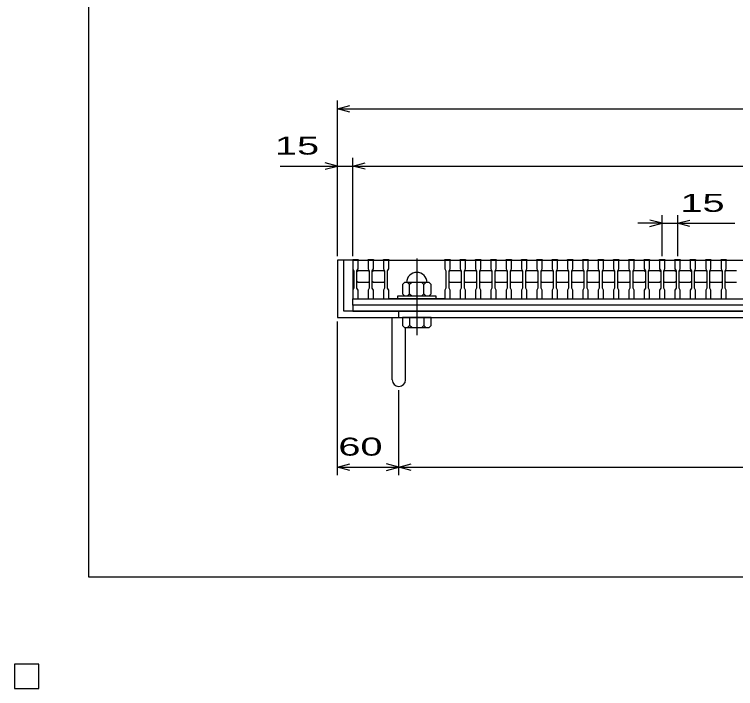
# Model space of a CAD drawing. Units: millimetres, scale not verified. Extents: x -1456 to 1385, y -1026 to 843.
# Drawn here: x -1456 to -751, y -1026 to -367 of the extents above; entities that cross this region are included whole.
import ezdxf
from ezdxf.enums import TextEntityAlignment as Align

# ---------------------------------------------------------------- set-up
doc = ezdxf.new("R2010")
doc.units = ezdxf.units.MM
doc.header["$LTSCALE"] = 8
doc.linetypes.add('CHAIN', pattern=[18.5, 12, -1.5, 3.5, -1.5])
for name, color, linetype, lineweight in [('0_2', 150, 'Continuous', 25), ('16', 3, 'Continuous', 25), ('19', 6, 'Continuous', 25), ('22', 4, 'Continuous', 25)]:
    doc.layers.add(name, color=color, linetype=linetype, lineweight=lineweight)
doc.styles.add('ベクトル', font='')
doc.styles.get('ベクトル').set_extended_font_data('ベクトル')

msp = doc.modelspace()

# ---------------------------------------------------------------- linework, layer by layer
at = {"layer": '0_2'}
for p, q in [((-1383.2, -917.2), (-1383.2, 842.8)), ((1384.8, -917.2), (-1383.2, -917.2))]:
    msp.add_line(p, q, dxfattribs=at)
at = {"layer": '16'}
for p, q in [((-1125, -607), (-1125, -606.3)), ((-1125, -606.3), (-1120, -606.3)), ((-1120, -606.3), (-1120, -607)), ((-1110, -607), (-1110, -606.3)), ((-1110, -606.3), (-1105, -606.3)), ((-1105, -606.3), (-1105, -607)), ((-1095, -607), (-1095, -606.3)), ((-1095, -606.3), (-1090, -606.3)), ((-1090, -606.3), (-1090, -607)), ((-1035, -607), (-1035, -606.3)), ((-1035, -606.3), (-1030, -606.3)), ((-1030, -606.3), (-1030, -607)), ((-1020, -607), (-1020, -606.3)), ((-1020, -606.3), (-1015, -606.3)), ((-1015, -606.3), (-1015, -607)), ((-1005, -607), (-1005, -606.3)), ((-1005, -606.3), (-1000, -606.3)), ((-1000, -606.3), (-1000, -607)), ((-990, -607), (-990, -606.3)), ((-990, -606.3), (-985, -606.3)), ((-985, -606.3), (-985, -607)), ((-975, -607), (-975, -606.3)), ((-975, -606.3), (-970, -606.3)), ((-970, -606.3), (-970, -607)), ((-960, -607), (-960, -606.3)), ((-960, -606.3), (-955, -606.3)), ((-955, -606.3), (-955, -607)), ((-945, -607), (-945, -606.3)), ((-945, -606.3), (-940, -606.3)), ((-940, -606.3), (-940, -607)), ((-930, -607), (-930, -606.3)), ((-930, -606.3), (-925, -606.3)), ((-925, -606.3), (-925, -607)), ((-915, -607), (-915, -606.3)), ((-915, -606.3), (-910, -606.3)), ((-910, -606.3), (-910, -607)), ((-900, -607), (-900, -606.3)), ((-900, -606.3), (-895, -606.3)), ((-895, -606.3), (-895, -607)), ((-885, -607), (-885, -606.3)), ((-885, -606.3), (-880, -606.3)), ((-880, -606.3), (-880, -607)), ((-870, -607), (-870, -606.3)), ((-870, -606.3), (-865, -606.3)), ((-865, -606.3), (-865, -607)), ((-855, -607), (-855, -606.3)), ((-855, -606.3), (-850, -606.3)), ((-850, -606.3), (-850, -607)), ((-840, -607), (-840, -606.3)), ((-840, -606.3), (-835, -606.3)), ((-835, -606.3), (-835, -607)), ((-825, -607), (-825, -606.3)), ((-825, -606.3), (-820, -606.3)), ((-820, -606.3), (-820, -607)), ((-810, -607), (-810, -606.3)), ((-810, -606.3), (-805, -606.3)), ((-805, -606.3), (-805, -607)), ((-795, -607), (-795, -606.3)), ((-795, -606.3), (-790, -606.3)), ((-790, -606.3), (-790, -607)), ((-780, -607), (-780, -606.3)), ((-780, -606.3), (-775, -606.3)), ((-775, -606.3), (-775, -607)), ((-765, -607), (-765, -606.3)), ((-765, -606.3), (-760, -606.3)), ((-760, -606.3), (-760, -607)), ((-1125, -607), (-1125, -615.5)), ((-1120, -607), (-1125, -607)), ((-1125, -607), (-1125, -645)), ((-1125, -607), (-235, -607)), ((-1120, -615.5), (-1120, -607)), ((-1110, -607), (-1110, -615.5)), ((-1105, -607), (-1110, -607)), ((-1105, -615.5), (-1105, -607)), ((-1095, -607), (-1095, -615.5)), ((-1090, -607), (-1095, -607)), ((-1090, -615.5), (-1090, -607)), ((-1090, -607), (-1035, -607)), ((-1035, -607), (-1035, -615.5)), ((-1030, -607), (-1035, -607)), ((-1030, -615.5), (-1030, -607)), ((-1020, -607), (-1020, -615.5)), ((-1015, -607), (-1020, -607)), ((-1015, -615.5), (-1015, -607)), ((-1005, -607), (-1005, -615.5)), ((-1000, -607), (-1005, -607)), ((-1000, -615.5), (-1000, -607)), ((-990, -607), (-990, -615.5)), ((-985, -607), (-990, -607)), ((-985, -615.5), (-985, -607)), ((-975, -607), (-975, -615.5)), ((-970, -607), (-975, -607)), ((-970, -615.5), (-970, -607)), ((-960, -607), (-960, -615.5)), ((-955, -607), (-960, -607)), ((-955, -615.5), (-955, -607)), ((-945, -607), (-945, -615.5)), ((-940, -607), (-945, -607)), ((-940, -615.5), (-940, -607)), ((-930, -607), (-930, -615.5)), ((-925, -607), (-930, -607)), ((-925, -615.5), (-925, -607)), ((-915, -607), (-915, -615.5)), ((-910, -607), (-915, -607)), ((-910, -615.5), (-910, -607)), ((-900, -607), (-900, -615.5)), ((-895, -607), (-900, -607)), ((-895, -615.5), (-895, -607)), ((-885, -607), (-885, -615.5)), ((-880, -607), (-885, -607)), ((-880, -615.5), (-880, -607)), ((-870, -607), (-870, -615.5)), ((-865, -607), (-870, -607)), ((-865, -615.5), (-865, -607)), ((-855, -607), (-855, -615.5)), ((-850, -607), (-855, -607)), ((-850, -615.5), (-850, -607)), ((-840, -607), (-840, -615.5)), ((-835, -607), (-840, -607)), ((-835, -615.5), (-835, -607)), ((-825, -607), (-825, -615.5)), ((-820, -607), (-825, -607)), ((-820, -615.5), (-820, -607)), ((-810, -607), (-810, -615.5)), ((-805, -607), (-810, -607)), ((-805, -615.5), (-805, -607)), ((-795, -607), (-795, -615.5)), ((-790, -607), (-795, -607)), ((-790, -615.5), (-790, -607)), ((-780, -607), (-780, -615.5)), ((-775, -607), (-780, -607)), ((-775, -615.5), (-775, -607)), ((-765, -607), (-765, -615.5)), ((-760, -607), (-765, -607)), ((-760, -615.5), (-760, -607)), ((-1125, -615.5), (-1124, -617.5)), ((-1124, -617.5), (-1124, -634.5)), ((-1121, -617.5), (-1120, -615.5)), ((-1121, -618), (-1120, -617)), ((-1121, -634.5), (-1121, -617.5)), ((-1120, -617), (-1110, -617)), ((-1110, -615.5), (-1109, -617.5)), ((-1110, -617), (-1109, -618)), ((-1109, -617.5), (-1109, -634.5)), ((-1106, -617.5), (-1105, -615.5)), ((-1106, -618), (-1105, -617)), ((-1106, -634.5), (-1106, -617.5)), ((-1105, -617), (-1095, -617)), ((-1095, -615.5), (-1094, -617.5)), ((-1095, -617), (-1094, -618)), ((-1094, -617.5), (-1094, -634.5)), ((-1091, -617.5), (-1090, -615.5)), ((-1091, -634.5), (-1091, -617.5)), ((-1035, -615.5), (-1034, -617.5)), ((-1034, -617.5), (-1034, -634.5)), ((-1031, -617.5), (-1030, -615.5)), ((-1031, -618), (-1030, -617)), ((-1031, -634.5), (-1031, -617.5)), ((-1030, -617), (-1020, -617)), ((-1020, -615.5), (-1019, -617.5)), ((-1020, -617), (-1019, -618)), ((-1019, -617.5), (-1019, -634.5)), ((-1016, -617.5), (-1015, -615.5)), ((-1016, -618), (-1015, -617)), ((-1016, -634.5), (-1016, -617.5)), ((-1015, -617), (-1005, -617)), ((-1005, -615.5), (-1004, -617.5)), ((-1005, -617), (-1004, -618)), ((-1004, -617.5), (-1004, -634.5)), ((-1001, -617.5), (-1000, -615.5)), ((-1001, -618), (-1000, -617)), ((-1001, -634.5), (-1001, -617.5)), ((-1000, -617), (-990, -617)), ((-990, -615.5), (-989, -617.5)), ((-990, -617), (-989, -618)), ((-989, -617.5), (-989, -634.5)), ((-986, -617.5), (-985, -615.5)), ((-986, -618), (-985, -617)), ((-986, -634.5), (-986, -617.5)), ((-985, -617), (-975, -617)), ((-975, -615.5), (-974, -617.5)), ((-975, -617), (-974, -618)), ((-974, -617.5), (-974, -634.5)), ((-971, -617.5), (-970, -615.5)), ((-971, -618), (-970, -617)), ((-971, -634.5), (-971, -617.5)), ((-970, -617), (-960, -617)), ((-960, -615.5), (-959, -617.5)), ((-960, -617), (-959, -618)), ((-959, -617.5), (-959, -634.5)), ((-956, -617.5), (-955, -615.5)), ((-956, -618), (-955, -617)), ((-956, -634.5), (-956, -617.5)), ((-955, -617), (-945, -617)), ((-945, -615.5), (-944, -617.5)), ((-945, -617), (-944, -618)), ((-944, -617.5), (-944, -634.5)), ((-941, -617.5), (-940, -615.5)), ((-941, -618), (-940, -617)), ((-941, -634.5), (-941, -617.5)), ((-940, -617), (-930, -617)), ((-930, -615.5), (-929, -617.5)), ((-930, -617), (-929, -618)), ((-929, -617.5), (-929, -634.5)), ((-926, -617.5), (-925, -615.5)), ((-926, -618), (-925, -617)), ((-926, -634.5), (-926, -617.5)), ((-925, -617), (-915, -617)), ((-915, -615.5), (-914, -617.5)), ((-915, -617), (-914, -618)), ((-914, -617.5), (-914, -634.5)), ((-911, -617.5), (-910, -615.5)), ((-911, -618), (-910, -617)), ((-911, -634.5), (-911, -617.5)), ((-910, -617), (-900, -617)), ((-900, -615.5), (-899, -617.5)), ((-900, -617), (-899, -618)), ((-899, -617.5), (-899, -634.5)), ((-896, -617.5), (-895, -615.5)), ((-896, -618), (-895, -617)), ((-896, -634.5), (-896, -617.5)), ((-895, -617), (-885, -617)), ((-885, -615.5), (-884, -617.5)), ((-885, -617), (-884, -618)), ((-884, -617.5), (-884, -634.5)), ((-881, -617.5), (-880, -615.5)), ((-881, -618), (-880, -617)), ((-881, -634.5), (-881, -617.5)), ((-880, -617), (-870, -617)), ((-870, -615.5), (-869, -617.5)), ((-870, -617), (-869, -618)), ((-869, -617.5), (-869, -634.5)), ((-866, -617.5), (-865, -615.5)), ((-866, -618), (-865, -617)), ((-866, -634.5), (-866, -617.5)), ((-865, -617), (-855, -617)), ((-855, -615.5), (-854, -617.5)), ((-855, -617), (-854, -618)), ((-854, -617.5), (-854, -634.5)), ((-851, -617.5), (-850, -615.5)), ((-851, -618), (-850, -617)), ((-851, -634.5), (-851, -617.5)), ((-850, -617), (-840, -617)), ((-840, -615.5), (-839, -617.5)), ((-840, -617), (-839, -618)), ((-839, -617.5), (-839, -634.5)), ((-836, -617.5), (-835, -615.5)), ((-836, -618), (-835, -617)), ((-836, -634.5), (-836, -617.5)), ((-835, -617), (-825, -617)), ((-825, -615.5), (-824, -617.5)), ((-825, -617), (-824, -618)), ((-824, -617.5), (-824, -634.5)), ((-821, -617.5), (-820, -615.5)), ((-821, -618), (-820, -617)), ((-821, -634.5), (-821, -617.5)), ((-820, -617), (-810, -617)), ((-810, -615.5), (-809, -617.5)), ((-810, -617), (-809, -618)), ((-809, -617.5), (-809, -634.5)), ((-806, -617.5), (-805, -615.5)), ((-806, -618), (-805, -617)), ((-806, -634.5), (-806, -617.5)), ((-805, -617), (-795, -617)), ((-795, -615.5), (-794, -617.5)), ((-795, -617), (-794, -618)), ((-794, -617.5), (-794, -634.5)), ((-791, -617.5), (-790, -615.5)), ((-791, -618), (-790, -617)), ((-791, -634.5), (-791, -617.5)), ((-790, -617), (-780, -617)), ((-780, -615.5), (-779, -617.5)), ((-780, -617), (-779, -618)), ((-779, -617.5), (-779, -634.5)), ((-776, -617.5), (-775, -615.5)), ((-776, -618), (-775, -617)), ((-776, -634.5), (-776, -617.5)), ((-775, -617), (-765, -617)), ((-765, -615.5), (-764, -617.5)), ((-765, -617), (-764, -618)), ((-764, -617.5), (-764, -634.5)), ((-761, -617.5), (-760, -615.5)), ((-761, -618), (-760, -617)), ((-761, -634.5), (-761, -617.5)), ((-760, -617), (-750, -617)), ((-1124, -634.5), (-1125, -636.5)), ((-1120, -629), (-1121, -628)), ((-1120, -636.5), (-1121, -634.5)), ((-1110, -629), (-1120, -629)), ((-1109, -628), (-1110, -629)), ((-1109, -634.5), (-1110, -636.5)), ((-1105, -629), (-1106, -628)), ((-1105, -636.5), (-1106, -634.5)), ((-1095, -629), (-1105, -629)), ((-1094, -628), (-1095, -629)), ((-1094, -634.5), (-1095, -636.5)), ((-1090, -636.5), (-1091, -634.5)), ((-1074.5, -629), (-1076.5, -631)), ((-1076.5, -631), (-1076.5, -640)), ((-1050.5, -629), (-1074.5, -629)), ((-1069.5, -631), (-1071.5, -629)), ((-1067.5, -629), (-1069.5, -631)), ((-1069.5, -640), (-1069.5, -631)), ((-1055.5, -631), (-1057.5, -629)), ((-1053.5, -629), (-1055.5, -631)), ((-1055.5, -640), (-1055.5, -631)), ((-1048.5, -631), (-1050.5, -629)), ((-1048.5, -640), (-1048.5, -631)), ((-1034, -634.5), (-1035, -636.5)), ((-1030, -629), (-1031, -628)), ((-1030, -636.5), (-1031, -634.5)), ((-1020, -629), (-1030, -629)), ((-1019, -628), (-1020, -629)), ((-1019, -634.5), (-1020, -636.5)), ((-1015, -629), (-1016, -628)), ((-1015, -636.5), (-1016, -634.5)), ((-1005, -629), (-1015, -629)), ((-1004, -628), (-1005, -629)), ((-1004, -634.5), (-1005, -636.5)), ((-1000, -629), (-1001, -628)), ((-1000, -636.5), (-1001, -634.5)), ((-990, -629), (-1000, -629)), ((-989, -628), (-990, -629)), ((-989, -634.5), (-990, -636.5)), ((-985, -629), (-986, -628)), ((-985, -636.5), (-986, -634.5)), ((-975, -629), (-985, -629)), ((-974, -628), (-975, -629)), ((-974, -634.5), (-975, -636.5)), ((-970, -629), (-971, -628)), ((-970, -636.5), (-971, -634.5)), ((-960, -629), (-970, -629)), ((-959, -628), (-960, -629)), ((-959, -634.5), (-960, -636.5)), ((-955, -629), (-956, -628)), ((-955, -636.5), (-956, -634.5)), ((-945, -629), (-955, -629)), ((-944, -628), (-945, -629)), ((-944, -634.5), (-945, -636.5)), ((-940, -629), (-941, -628)), ((-940, -636.5), (-941, -634.5)), ((-930, -629), (-940, -629)), ((-929, -628), (-930, -629)), ((-929, -634.5), (-930, -636.5)), ((-925, -629), (-926, -628)), ((-925, -636.5), (-926, -634.5)), ((-915, -629), (-925, -629)), ((-914, -628), (-915, -629)), ((-914, -634.5), (-915, -636.5)), ((-910, -629), (-911, -628)), ((-910, -636.5), (-911, -634.5)), ((-900, -629), (-910, -629)), ((-899, -628), (-900, -629)), ((-899, -634.5), (-900, -636.5)), ((-895, -629), (-896, -628)), ((-895, -636.5), (-896, -634.5)), ((-885, -629), (-895, -629)), ((-884, -628), (-885, -629)), ((-884, -634.5), (-885, -636.5)), ((-880, -629), (-881, -628)), ((-880, -636.5), (-881, -634.5)), ((-870, -629), (-880, -629)), ((-869, -628), (-870, -629)), ((-869, -634.5), (-870, -636.5)), ((-865, -629), (-866, -628)), ((-865, -636.5), (-866, -634.5)), ((-855, -629), (-865, -629)), ((-854, -628), (-855, -629)), ((-854, -634.5), (-855, -636.5)), ((-850, -629), (-851, -628)), ((-850, -636.5), (-851, -634.5)), ((-840, -629), (-850, -629)), ((-839, -628), (-840, -629)), ((-839, -634.5), (-840, -636.5)), ((-835, -629), (-836, -628)), ((-835, -636.5), (-836, -634.5)), ((-825, -629), (-835, -629)), ((-824, -628), (-825, -629)), ((-824, -634.5), (-825, -636.5)), ((-820, -629), (-821, -628)), ((-820, -636.5), (-821, -634.5)), ((-810, -629), (-820, -629)), ((-809, -628), (-810, -629)), ((-809, -634.5), (-810, -636.5)), ((-805, -629), (-806, -628)), ((-805, -636.5), (-806, -634.5)), ((-795, -629), (-805, -629)), ((-794, -628), (-795, -629)), ((-794, -634.5), (-795, -636.5)), ((-790, -629), (-791, -628)), ((-790, -636.5), (-791, -634.5)), ((-780, -629), (-790, -629)), ((-779, -628), (-780, -629)), ((-779, -634.5), (-780, -636.5)), ((-775, -629), (-776, -628)), ((-775, -636.5), (-776, -634.5)), ((-765, -629), (-775, -629)), ((-764, -628), (-765, -629)), ((-764, -634.5), (-765, -636.5)), ((-760, -629), (-761, -628)), ((-760, -636.5), (-761, -634.5)), ((-750, -629), (-760, -629)), ((-1125, -636.5), (-1125, -645)), ((-1120, -645), (-1120, -636.5)), ((-1110, -636.5), (-1110, -645)), ((-1105, -645), (-1105, -636.5)), ((-1095, -636.5), (-1095, -645)), ((-1090, -645), (-1090, -636.5)), ((-1076.5, -640), (-1074.5, -642)), ((-1071.5, -642), (-1069.5, -640)), ((-1069.5, -640), (-1067.5, -642)), ((-1057.5, -642), (-1055.5, -640)), ((-1055.5, -640), (-1053.5, -642)), ((-1050.5, -642), (-1048.5, -640)), ((-1035, -636.5), (-1035, -645)), ((-1030, -645), (-1030, -636.5)), ((-1020, -636.5), (-1020, -645)), ((-1015, -645), (-1015, -636.5)), ((-1005, -636.5), (-1005, -645)), ((-1000, -645), (-1000, -636.5)), ((-990, -636.5), (-990, -645)), ((-985, -645), (-985, -636.5)), ((-975, -636.5), (-975, -645)), ((-970, -645), (-970, -636.5)), ((-960, -636.5), (-960, -645)), ((-955, -645), (-955, -636.5)), ((-945, -636.5), (-945, -645)), ((-940, -645), (-940, -636.5)), ((-930, -636.5), (-930, -645)), ((-925, -645), (-925, -636.5)), ((-915, -636.5), (-915, -645)), ((-910, -645), (-910, -636.5)), ((-900, -636.5), (-900, -645)), ((-895, -645), (-895, -636.5)), ((-885, -636.5), (-885, -645)), ((-880, -645), (-880, -636.5)), ((-870, -636.5), (-870, -645)), ((-865, -645), (-865, -636.5)), ((-855, -636.5), (-855, -645)), ((-850, -645), (-850, -636.5)), ((-840, -636.5), (-840, -645)), ((-835, -645), (-835, -636.5)), ((-825, -636.5), (-825, -645)), ((-820, -645), (-820, -636.5)), ((-810, -636.5), (-810, -645)), ((-805, -645), (-805, -636.5)), ((-795, -636.5), (-795, -645)), ((-790, -645), (-790, -636.5)), ((-780, -636.5), (-780, -645)), ((-775, -645), (-775, -636.5)), ((-765, -636.5), (-765, -645)), ((-760, -645), (-760, -636.5)), ((-1125, -645), (-1120, -645)), ((-1125, -645), (-235, -645)), ((-1125, -645), (-235, -645)), ((-1125, -651), (-1125, -645)), ((-1110, -645), (-1105, -645)), ((-1095, -645), (-1090, -645)), ((-1035, -645), (-1090, -645)), ((-1081, -645), (-1081, -642)), ((-1081, -642), (-1044, -642)), ((-1044, -645), (-1081, -645)), ((-1044, -642), (-1044, -645)), ((-1035, -645), (-1030, -645)), ((-1020, -645), (-1015, -645)), ((-1005, -645), (-1000, -645)), ((-990, -645), (-985, -645)), ((-975, -645), (-970, -645)), ((-960, -645), (-955, -645)), ((-945, -645), (-940, -645)), ((-930, -645), (-925, -645)), ((-915, -645), (-910, -645)), ((-900, -645), (-895, -645)), ((-885, -645), (-880, -645)), ((-870, -645), (-865, -645)), ((-855, -645), (-850, -645)), ((-840, -645), (-835, -645)), ((-825, -645), (-820, -645)), ((-810, -645), (-805, -645)), ((-795, -645), (-790, -645)), ((-780, -645), (-775, -645)), ((-765, -645), (-760, -645)), ((-235, -651), (-1125, -651)), ((-1125, -651), (-1125, -657)), ((-1125, -657), (-235, -657)), ((-1432, -1002), (-1456, -1002)), ((-1456, -1002), (-1456, -1026)), ((-1432, -1002), (-1456, -1002)), ((-1456, -1002), (-1456, -1026)), ((-1432, -1002), (-1456, -1002)), ((-1456, -1002), (-1456, -1026)), ((-1432, -1002), (-1456, -1002)), ((-1456, -1002), (-1456, -1026)), ((-1432, -1002), (-1456, -1002)), ((-1456, -1002), (-1456, -1026)), ((-1432, -1026), (-1432, -1002)), ((-1432, -1026), (-1432, -1002)), ((-1432, -1026), (-1432, -1002)), ((-1432, -1026), (-1432, -1002)), ((-1432, -1026), (-1432, -1002)), ((-1456, -1026), (-1432, -1026)), ((-1456, -1026), (-1432, -1026)), ((-1456, -1026), (-1432, -1026)), ((-1456, -1026), (-1432, -1026)), ((-1456, -1026), (-1432, -1026))]:
    msp.add_line(p, q, dxfattribs=at)
at = {"layer": '16', "linetype": 'CHAIN'}
msp.add_line((-1062.5, -605.4), (-1062.5, -680.4), dxfattribs=at)
at = {"layer": '16'}
msp.add_arc((-1062.5, -629), 10, 0, 180, dxfattribs=at)
at = {"layer": '19'}
for p, q in [((-1125, -607), (-1140, -607)), ((-1140, -607), (-1140, -663)), ((-1134, -657), (-1134, -607)), ((-226, -657), (-1134, -657)), ((-1080, -663), (-1080, -657)), ((-1140, -663), (-220, -663)), ((-1086.5, -724.11), (-1086.5, -663)), ((-1076.5, -663), (-1076.5, -671)), ((-1048.5, -663), (-1076.5, -663)), ((-1069.5, -663), (-1069.5, -671)), ((-1055.5, -663), (-1055.5, -671)), ((-1048.5, -671), (-1048.5, -663)), ((-1076.5, -671), (-1074.5, -673)), ((-1074.5, -673), (-1050.5, -673)), ((-1073.5, -724.11), (-1073.5, -673)), ((-1069.5, -671), (-1071.5, -673)), ((-1067.5, -673), (-1069.5, -671)), ((-1055.5, -671), (-1057.5, -673)), ((-1053.5, -673), (-1055.5, -671)), ((-1050.5, -673), (-1048.5, -671))]:
    msp.add_line(p, q, dxfattribs=at)
msp.add_arc((-1080, -724.11), 6.5, 180, 0, dxfattribs=at)
at = {"layer": '22'}
for p, q in [((-1140, -603), (-1140, -451)), ((-1140, -459), (-1128, -455.8)), ((-1128, -462.2), (-1140, -459)), ((-1140, -459), (-220, -459)), ((-1140, -603), (-1140, -507)), ((-1125, -603), (-1125, -507)), ((-1140, -515), (-1152, -511.8)), ((-1125, -515), (-1113, -511.8)), ((-1196, -515), (-1140, -515)), ((-1152, -518.2), (-1140, -515)), ((-1140, -515), (-1125, -515)), ((-1113, -518.2), (-1125, -515)), ((-1125, -515), (-235, -515)), ((-822.5, -603), (-822.5, -563)), ((-807.5, -563), (-807.5, -603)), ((-822.5, -571), (-846.5, -571)), ((-822.5, -571), (-834.5, -567.8)), ((-834.5, -574.2), (-822.5, -571)), ((-822.5, -571), (-807.5, -571)), ((-807.5, -571), (-795.5, -567.8)), ((-795.5, -574.2), (-807.5, -571)), ((-807.5, -571), (-751.5, -571)), ((-1140, -817.4), (-1140, -667)), ((-1080, -817.4), (-1080, -734.2)), ((-1140, -809.4), (-1128, -806.2)), ((-1128, -812.6), (-1140, -809.4)), ((-1140, -809.4), (-1080, -809.4)), ((-1080, -809.4), (-1092, -806.2)), ((-1092, -812.6), (-1080, -809.4)), ((-1080, -809.4), (-1068, -806.2)), ((-1068, -812.6), (-1080, -809.4)), ((-1080, -809.4), (-280, -809.4))]:
    msp.add_line(p, q, dxfattribs=at)
at = {"layer": '22', "color": 2}
for p, q in [((-1432, -1002), (-1456, -1002)), ((-1456, -1002), (-1456, -1026)), ((-1432, -1002), (-1456, -1002)), ((-1456, -1002), (-1456, -1026)), ((-1432, -1002), (-1456, -1002)), ((-1456, -1002), (-1456, -1026)), ((-1432, -1026), (-1432, -1002)), ((-1432, -1026), (-1432, -1002)), ((-1432, -1026), (-1432, -1002)), ((-1456, -1026), (-1432, -1026)), ((-1456, -1026), (-1432, -1026)), ((-1456, -1026), (-1432, -1026))]:
    msp.add_line(p, q, dxfattribs=at)

# ---------------------------------------------------------------- texts
at = {"layer": '22', "color": 2, "style": 'ベクトル', "width": 1.65}
for s, p in [(' 15 ', (-1212, -495)), (' 15 ', (-815.5, -551)), (' 60 ', (-1150, -789.4))]:
    msp.add_text(s, height=17.6, dxfattribs=at).set_placement(p, align=Align.MIDDLE_LEFT)

doc.saveas('drawing.dxf')
